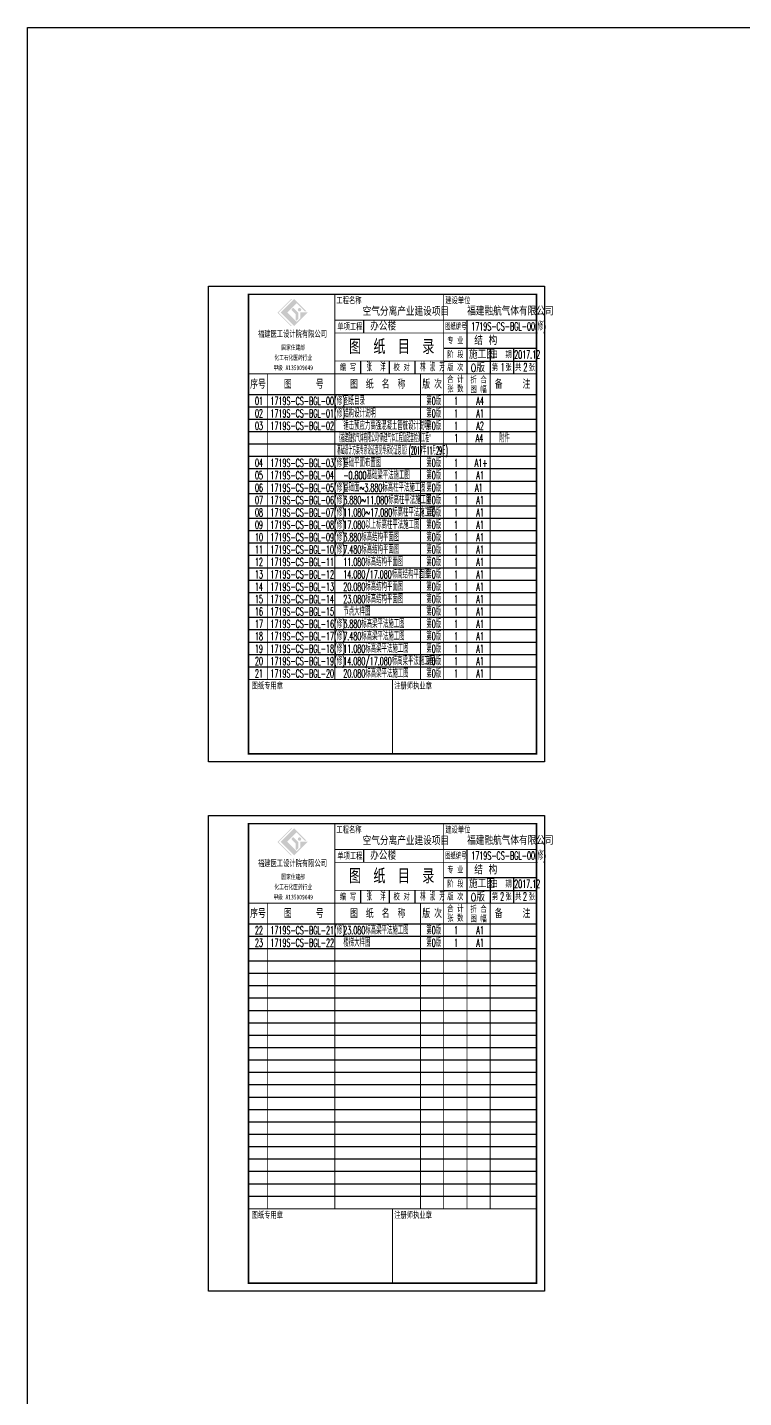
# Model space of a CAD drawing. Extents: x -472319 to -112444, y -516749 to -5704.
# Drawn here: x -472319 to -427582, y -91290 to -5704 of the extents above; entities that cross this region are included whole.
import ezdxf

# ---------------------------------------------------------------- set-up
doc = ezdxf.new("R2010")
doc.units = 0
doc.header["$LTSCALE"] = 100
doc.header["$MEASUREMENT"] = 0
for name, color, linetype in [('DIMENSION', 3, 'Continuous'), ('FRAME', 3, 'Continuous'), ('PUB_TEXT', 7, 'Continuous'), ('S_CL', 2, 'Continuous')]:
    doc.layers.add(name, color=color, linetype=linetype)
doc.styles.add('_HZTXT', font='txt.shx', dxfattribs={"width": 0.35, "bigfont": 'hztxt.shx'})
doc.styles.add('FRAME', font='simhei.ttf', dxfattribs={"width": 0.7})

# ---------------------------------------------------------------- blocks, each defined once
blk = doc.blocks.new('图纸目录')
at = {"layer": 'DIMENSION'}
h = blk.add_hatch(color=7, dxfattribs=at)
h.paths.add_polyline_path([(-16075, 28069), (-15491, 28653), (-14981, 28143), (-14876, 28143), (-15642, 28908), (-16481, 28069), (-15642, 27230), (-14803, 28069), (-15252, 28069), (-15252, 27724), (-15491, 27485)], flags=0)
edge = h.paths.add_edge_path(flags=0)
edge.add_arc((-15597, 27960), 40, 0, 45, ccw=False)
edge.add_line((-15557, 27960), (-15557, 27623))
edge.add_line((-15557, 27623), (-15489, 27555))
edge.add_line((-15489, 27555), (-15374, 27670))
edge.add_line((-15374, 27670), (-15374, 28024))
edge.add_arc((-15414, 28024), 40, 360, 405)
edge.add_line((-15386, 28052), (-15671, 28337))
edge.add_arc((-15700, 28309), 40, 45, 135)
edge.add_line((-15728, 28337), (-15794, 28271))
edge.add_arc((-15766, 28243), 40, 135, 225)
edge.add_line((-15794, 28214), (-15568, 27988))
edge = h.paths.add_edge_path(flags=0)
edge.add_arc((-15306, 28239), 111, 0, 180)
edge.add_arc((-15306, 28239), 111, 180, 360)
h.paths.add_polyline_path([(-15850, 27230), (-15793, 27230), (-16622, 28058), (-15772, 28908), (-15828, 28908), (-16678, 28058)], flags=0)
at = {"layer": 'DIMENSION', "color": 7}
for p, q in [((-11300, 26783), (-11300, 27583)), ((-4850, 27583), (-4850, 24233)), ((-6300, 25833), (-500, 25833)), ((-3400, 25833), (-3400, 24233)), ((-1950, 25833), (-1950, 24233)), ((-11500, 25033), (-11500, 24233)), ((-9700, 25033), (-9700, 24233)), ((-8100, 25033), (-8100, 24233)), ((-6300, 25033), (-500, 25033)), ((-18500, 22933), (-500, 22933)), ((-500, 22159), (-18500, 22159)), ((-500, 21386), (-18500, 21386)), ((-500, 20612), (-18500, 20612)), ((-500, 19839), (-18500, 19839)), ((-500, 19065), (-18500, 19065)), ((-500, 18292), (-18500, 18292)), ((-500, 17518), (-18500, 17518)), ((-500, 16744), (-18500, 16744)), ((-500, 15971), (-18500, 15971)), ((-500, 15197), (-18500, 15197)), ((-500, 14424), (-18500, 14424)), ((-500, 13650), (-18500, 13650)), ((-500, 12877), (-18500, 12877)), ((-500, 12103), (-18500, 12103)), ((-500, 11330), (-18500, 11330)), ((-500, 10556), (-18500, 10556)), ((-500, 9783), (-18500, 9783)), ((-500, 9009), (-18500, 9009)), ((-500, 8235), (-18500, 8235)), ((-500, 7462), (-18500, 7462)), ((-500, 6688), (-18500, 6688)), ((-500, 5915), (-18500, 5915))]:
    blk.add_line(p, q, dxfattribs=at)
blk.add_lwpolyline([(-21000, 29700), (0, 29700), (0, 0), (-21000, 0)], close=True, dxfattribs=at)
blk.add_lwpolyline([(-18500, 500, 100, 100, 0), (-18500, 29200, 100, 100, 0), (-500, 29200, 100, 100, 0), (-500, 500, 100, 100, 0)], format="xyseb", close=True, dxfattribs=at)
for points in [[(-13100, 5141, 50, 50, 0), (-13100, 29200, 50, 50, 0)], [(-6300, 5141, 50, 50, 0), (-6300, 29200, 50, 50, 0)], [(-13100, 27583, 50, 50, 0), (-500, 27583, 50, 50, 0)], [(-13100, 26783, 50, 50, 0), (-500, 26783, 50, 50, 0)], [(-13100, 25033, 50, 50, 0), (-6300, 25033, 50, 50, 0)], [(-500, 24233, 50, 50, 0), (-18500, 24233, 50, 50, 0)], [(-17300, 5141, 50, 50, 0), (-17300, 24233, 50, 50, 0)], [(-7750, 5141, 50, 50, 0), (-7750, 24233, 50, 50, 0)], [(-4850, 5141, 50, 50, 0), (-4850, 24233, 50, 50, 0)], [(-3400, 5141, 50, 50, 0), (-3400, 24233, 50, 50, 0)], [(-500, 5141, 50, 50, 0), (-18500, 5141, 50, 50, 0)], [(-9500, 5141, 50, 50, 0), (-9500, 500, 50, 50, 0)]]:
    blk.add_lwpolyline(points, format="xyseb", dxfattribs=at)
at = {"layer": 'DIMENSION', "color": 7, "style": 'FRAME'}
for s, insert, char_height, width, attachment_point in [('工程名称', (-13000, 29031), 400, 2368.14, 1), ('建设单位 ', (-6200, 29031), 400, 2403.73, 1), ('单项工程', (-12163, 27173), 400, 2349.15, 5), ('{\\W0.6;图纸编号}', (-5544, 27191), 400, 1993.22, 5), ('图  纸  目  录', (-9551, 25908), 800, 8295.59, 5), ('阶 段', (-5575, 25433), 400, 1430.85, 5), ('日  期', (-2675, 25433), 400, 1618.31, 5), ('编 写', (-12283, 24633), 400, 1430.85, 5), ('校 对', (-8928, 24633), 400, 1459.32, 5), ('版 次', (-5575, 24633), 400, 1449.83, 5), ('第  张', (-2675, 24633), 400, 1746.44, 5), ('共  张', (-1225, 24633), 400, 1741.69, 5), ('合 计', (-5575, 23885), 400, 1461.69, 5), ('折 合', (-4125, 23854), 400, 1452.2, 5), ('序号', (-17900, 23586), 500, 1429.66, 5), ('图      号', (-15041, 23586), 500, 3666.1, 5), ('张 数', (-5575, 23297), 400, 1445.08, 5), ('图 幅', (-4125, 23255), 400, 1409.49, 5), ('备     注', (-2000, 23586), 500, 3336.86, 5), ('图纸专用章', (-17316, 4741), 400, 2928.14, 5), ('注册师执业章', (-8216, 4741), 400, 3554.58, 5)]:
    blk.add_mtext(s, dxfattribs=dict(at, insert=insert, char_height=char_height, width=width, attachment_point=attachment_point))
at = {"layer": 'FRAME', "color": 7, "attachment_point": 5, "style": 'FRAME'}
for s, insert, char_height, width in [('福建医工设计院有限公司', (-15746, 26713), 400, 6572.88), ('国家住建部', (-15704, 25865), 300, 2208.56), ('化工石化医药行业', (-15704, 25231), 300, 3586.02), ('甲级 A135009049', (-15704, 24597), 300, 3329.75), ('图  纸  名  称', (-10425, 23583), 500, 5350), ('版 次', (-7025, 23583), 500, 1450)]:
    blk.add_mtext(s, dxfattribs=dict(at, insert=insert, char_height=char_height, width=width))
at = {"layer": 'FRAME', "insert": (-5575, 26308), "char_height": 400, "width": 1450, "attachment_point": 5, "style": 'FRAME'}
blk.add_mtext('{\\C7;专 业}', dxfattribs=at)

msp = doc.modelspace()

# ---------------------------------------------------------------- linework, layer by layer
at = {"layer": 'S_CL', "color": 7}
msp.add_lwpolyline([(-472319, -5703.5), (-112444, -5703.5), (-112444, -516749), (-472319, -516749)], close=True, dxfattribs=at)

# ---------------------------------------------------------------- block references
at = {"layer": 'FRAME'}
for p in [(-440013.501, -51576.656), (-440013.501, -84639.505)]:
    msp.add_blockref('图纸目录', p, dxfattribs=at)

# ---------------------------------------------------------------- texts
at = {"layer": 'PUB_TEXT', "style": '_HZTXT'}
for s, width, p in [('空气分离产业建设项目', 0.8, (-451377.965, -23711.499)), ('福建融航气体有限公司', 0.8, (-444853.296, -23691.947)), ('办公楼', 0.8, (-450904.332, -24624.849)), ('1719S-CS-BGL-00(修)', 0.5, (-444589.832, -24626.349)), ('结 构', 0.8, (-444401.832, -25528.349)), ('施工图', 0.8, (-444735.832, -26388.349)), ('2017.12', 0.5, (-441914.832, -26388.349)), ('张  洋', 0.5, (-451136.332, -27174.349)), ('林 淑 芳', 0.5, (-447786.832, -27174.349)), ('0版', 0.8, (-444623.332, -27222.349)), ('1', 0.5, (-442748.332, -27174.349)), ('2', 0.5, (-441337.832, -27174.349)), ('01', 0.5, (-458104.832, -29288.849)), ('1719S-CS-BGL-00(修)', 0.5, (-457138.332, -29288.849)), ('图纸目录', 0.5, (-452585.332, -29288.849)), ('第0版', 0.5, (-447399.332, -29288.849)), ('1', 0.5, (-445667.332, -29288.849)), ('A4', 0.5, (-444284.332, -29288.849)), ('02', 0.5, (-458104.832, -30062.392)), ('1719S-CS-BGL-01(修)', 0.5, (-457138.332, -30062.392)), ('结构设计说明', 0.5, (-452585.332, -30062.392)), ('第0版', 0.5, (-447399.332, -30062.392)), ('1', 0.5, (-445667.332, -30062.392)), ('A1', 0.5, (-444284.332, -30062.392)), ('03', 0.5, (-458104.832, -30835.936)), ('1719S-CS-BGL-02', 0.5, (-457138.332, -30835.936)), ('锤击预应力高强混凝土管桩设计说明', 0.5, (-452585.332, -30835.936)), ('第0版', 0.5, (-447399.332, -30835.936)), ('1', 0.5, (-445667.332, -30835.936)), ('A2', 0.5, (-444284.332, -30835.936)), ('《福建融航气体有限公司“新建气体工程及配套检测工程”', 0.35, (-452976.332, -31609.48)), ('1', 0.5, (-445651.332, -31609.48)), ('A4', 0.5, (-444321.832, -31609.48)), ('附件', 0.5, (-442856.332, -31609.48)), ('基础设计方案专家论证意见专家论证意见》(2017年11月29日)', 0.35, (-452976.332, -32383.023)), ('04', 0.5, (-458104.832, -33156.567)), ('1719S-CS-BGL-03(修)', 0.5, (-457138.332, -33156.567)), ('基础平面布置图', 0.5, (-452585.332, -33156.567)), ('-0.800基础梁平法施工图', 0.5, (-452585.332, -33930.111)), ('第0版', 0.5, (-447399.332, -33156.567)), ('第0版', 0.5, (-447399.332, -33930.111)), ('1', 0.5, (-445667.332, -33156.567)), ('A1+', 0.5, (-444378.332, -33156.567)), ('05', 0.5, (-458104.832, -33930.111)), ('06', 0.5, (-458104.832, -34703.655)), ('1719S-CS-BGL-04', 0.5, (-457138.332, -33930.111)), ('1719S-CS-BGL-05(修)', 0.5, (-457138.332, -34703.655)), ('基础面~3.880标高柱平法施工图', 0.5, (-452585.332, -34703.655)), ('第0版', 0.5, (-447399.332, -34703.655)), ('1', 0.5, (-445667.332, -33930.111)), ('1', 0.5, (-445667.332, -34703.655)), ('A1', 0.5, (-444363.832, -34703.655)), ('A1', 0.5, (-444284.332, -33930.111)), ('07', 0.5, (-458104.832, -35477.198)), ('1719S-CS-BGL-06(修)', 0.5, (-457138.332, -35477.198)), ('3.880~11.080标高柱平法施工图', 0.5, (-452585.332, -35477.198)), ('第0版', 0.5, (-447399.332, -35477.198)), ('1', 0.5, (-445667.332, -35477.198)), ('A1', 0.5, (-444284.332, -35477.198)), ('08', 0.5, (-458104.832, -36250.742)), ('1719S-CS-BGL-07(修)', 0.5, (-457138.332, -36250.742)), ('11.080~17.080标高柱平法施工图', 0.5, (-452585.332, -36250.742)), ('第0版', 0.5, (-447399.332, -36250.742)), ('1', 0.5, (-445667.332, -36250.742)), ('A1', 0.5, (-444284.332, -36250.742)), ('09', 0.5, (-458104.832, -37024.286)), ('1719S-CS-BGL-08(修)', 0.5, (-457138.332, -37024.286)), ('17.080以上标高柱平法施工图', 0.5, (-452585.332, -37024.286)), ('第0版', 0.5, (-447399.332, -37024.286)), ('1', 0.5, (-445667.332, -37024.286)), ('A1', 0.5, (-444284.332, -37024.286)), ('10', 0.5, (-458104.832, -37797.829)), ('1719S-CS-BGL-09(修)', 0.5, (-457138.332, -37797.829)), ('3.880标高结构平面图', 0.5, (-452585.332, -37797.829)), ('第0版', 0.5, (-447399.332, -37797.829)), ('1', 0.5, (-445667.332, -37797.829)), ('A1', 0.5, (-444284.332, -37797.829)), ('11', 0.5, (-458104.832, -38571.373)), ('1719S-CS-BGL-10(修)', 0.5, (-457138.332, -38571.373)), ('7.480标高结构平面图', 0.5, (-452585.332, -38571.373)), ('第0版', 0.5, (-447399.332, -38571.373)), ('1', 0.5, (-445667.332, -38571.373)), ('A1', 0.5, (-444284.332, -38571.373)), ('12', 0.5, (-458104.832, -39344.917)), ('1719S-CS-BGL-11', 0.5, (-457138.332, -39344.917)), ('11.080标高结构平面图', 0.5, (-452585.332, -39344.917)), ('第0版', 0.5, (-447399.332, -39344.917)), ('1', 0.5, (-445667.332, -39344.917)), ('A1', 0.5, (-444284.332, -39344.917)), ('13', 0.5, (-458104.832, -40118.461)), ('1719S-CS-BGL-12', 0.5, (-457138.332, -40118.461)), ('14.080/17.080标高结构平面图', 0.5, (-452585.332, -40118.461)), ('第0版', 0.5, (-447399.332, -40118.461)), ('1', 0.5, (-445667.332, -40118.461)), ('A1', 0.5, (-444284.332, -40118.461)), ('14', 0.5, (-458104.832, -40892.004)), ('1719S-CS-BGL-13', 0.5, (-457138.332, -40892.004)), ('20.080标高结构平面图', 0.5, (-452585.332, -40892.004)), ('第0版', 0.5, (-447399.332, -40892.004)), ('1', 0.5, (-445667.332, -40892.004)), ('A1', 0.5, (-444284.332, -40892.004)), ('15', 0.5, (-458104.832, -41665.548)), ('1719S-CS-BGL-14', 0.5, (-457138.332, -41665.548)), ('节点大样图', 0.5, (-452585.332, -42439.092)), ('23.080标高结构平面图', 0.5, (-452585.332, -41665.548)), ('第0版', 0.5, (-447399.332, -41665.548)), ('第0版', 0.5, (-447399.332, -42439.092)), ('1', 0.5, (-445667.332, -41665.548)), ('A1', 0.5, (-444284.332, -41665.548)), ('16', 0.5, (-458104.832, -42439.092)), ('17', 0.5, (-458104.832, -43212.635)), ('1719S-CS-BGL-15', 0.5, (-457138.332, -42439.092)), ('1719S-CS-BGL-16(修)', 0.5, (-457138.332, -43212.635)), ('3.880标高梁平法施工图', 0.5, (-452585.332, -43212.635)), ('第0版', 0.5, (-447399.332, -43212.635)), ('1', 0.5, (-445667.332, -42439.092)), ('1', 0.5, (-445667.332, -43212.635)), ('A1', 0.5, (-444284.332, -42439.092)), ('A1', 0.5, (-444284.332, -43212.635)), ('18', 0.5, (-458104.832, -43986.179)), ('1719S-CS-BGL-17(修)', 0.5, (-457138.332, -43986.179)), ('7.480标高梁平法施工图', 0.5, (-452585.332, -43986.179)), ('第0版', 0.5, (-447399.332, -43986.179)), ('1', 0.5, (-445667.332, -43986.179)), ('A1', 0.5, (-444284.332, -43986.179)), ('19', 0.5, (-458104.832, -44759.723)), ('1719S-CS-BGL-18(修)', 0.5, (-457138.332, -44759.723)), ('11.080标高梁平法施工图', 0.5, (-452585.332, -44759.723)), ('第0版', 0.5, (-447399.332, -44759.723)), ('1', 0.5, (-445667.332, -44759.723)), ('A1', 0.5, (-444284.332, -44759.723)), ('20', 0.5, (-458104.832, -45533.267)), ('1719S-CS-BGL-19(修)', 0.5, (-457138.332, -45533.267)), ('14.080/17.080标高梁平法施工图', 0.5, (-452585.332, -45533.267)), ('第0版', 0.5, (-447399.332, -45533.267)), ('1', 0.5, (-445667.332, -45533.267)), ('A1', 0.5, (-444284.332, -45533.267)), ('21', 0.5, (-458104.832, -46306.81)), ('1719S-CS-BGL-20', 0.5, (-457138.332, -46306.81)), ('20.080标高梁平法施工图', 0.5, (-452585.332, -46306.81)), ('第0版', 0.5, (-447399.332, -46306.81)), ('1', 0.5, (-445667.332, -46306.81)), ('A1', 0.5, (-444284.332, -46306.81)), ('空气分离产业建设项目', 0.8, (-451377.965, -56774.349)), ('福建融航气体有限公司', 0.8, (-444853.296, -56754.797)), ('办公楼', 0.8, (-450904.332, -57687.698)), ('1719S-CS-BGL-00(修)', 0.5, (-444589.832, -57689.198)), ('结 构', 0.8, (-444401.832, -58591.198)), ('施工图', 0.8, (-444735.832, -59451.198)), ('2017.12', 0.5, (-441914.832, -59451.198)), ('张  洋', 0.5, (-451136.332, -60237.198)), ('林 淑 芳', 0.5, (-447786.832, -60237.198)), ('0版', 0.8, (-444623.332, -60285.198)), ('2', 0.5, (-442792.332, -60237.198)), ('2', 0.5, (-441363.832, -60237.198)), ('22', 0.5, (-458104.832, -62351.698)), ('1719S-CS-BGL-21(修)', 0.5, (-457138.332, -62351.698)), ('23.080标高梁平法施工图', 0.5, (-452585.332, -62351.698)), ('第0版', 0.5, (-447399.332, -62351.698)), ('1', 0.5, (-445667.332, -62351.698)), ('A1', 0.5, (-444284.332, -62351.698)), ('23', 0.5, (-458104.832, -63125.242)), ('1719S-CS-BGL-22', 0.5, (-457138.332, -63125.242)), ('楼梯大样图', 0.5, (-452585.332, -63125.242)), ('第0版', 0.5, (-447399.332, -63125.242)), ('1', 0.5, (-445667.332, -63125.242)), ('A1', 0.5, (-444284.332, -63125.242))]:
    msp.add_text(s, height=500, dxfattribs=dict(at, width=width)).set_placement(p)

doc.saveas('drawing.dxf')
